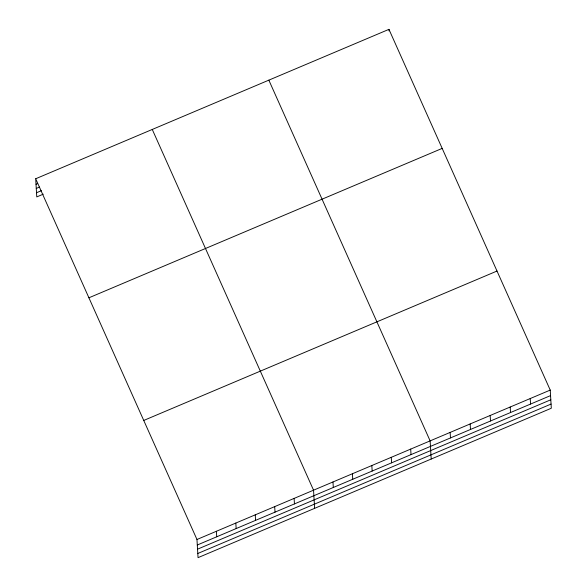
<?xml version="1.0" encoding="UTF-8"?>
<svg xmlns="http://www.w3.org/2000/svg" width="587" height="587" viewBox="0 0 587 587"><rect width="100%" height="100%" fill="white"/><g stroke="black" fill="none" stroke-linecap="round" stroke-linejoin="round"><path stroke-width="0.88" d="M35.69 178.756L388.954 29.35L550.232 390.084L551.31 408.244L198.046 557.65L196.968 539.49L35.69 178.756L36.768 196.916L43.247 194.172M36.02 184.267L37.634 183.584M36.262 188.442L39.505 187.07M36.519 192.741L41.376 190.687M88.908 297.8L442.172 148.394M143.749 420.446L497.013 271.04M196.968 539.49L550.232 390.084M197.298 545.007L550.562 395.601M197.548 549.175L550.811 399.776M197.804 553.475L551.061 404.069M268.839 80.148L430.124 440.881L431.203 459.041M152.268 129.448L313.546 490.189L314.625 508.349M530.215 398.551L530.545 404.069M510.198 407.018L510.521 412.536M490.174 415.486L490.505 420.996M470.158 423.953L470.488 429.464M450.141 432.421L450.471 437.931M388.954 29.35L389.042 30.928M410.695 449.099L411.025 454.617M391.265 457.317L391.595 462.835M371.835 465.535L372.165 471.053M352.405 473.753L352.736 479.271M332.976 481.971L333.306 487.481M294.116 498.407L294.447 503.917M274.687 506.625L275.017 512.135M255.257 514.836L255.587 520.353M235.827 523.054L236.157 528.571M216.398 531.272L216.728 536.789"/></g></svg>
